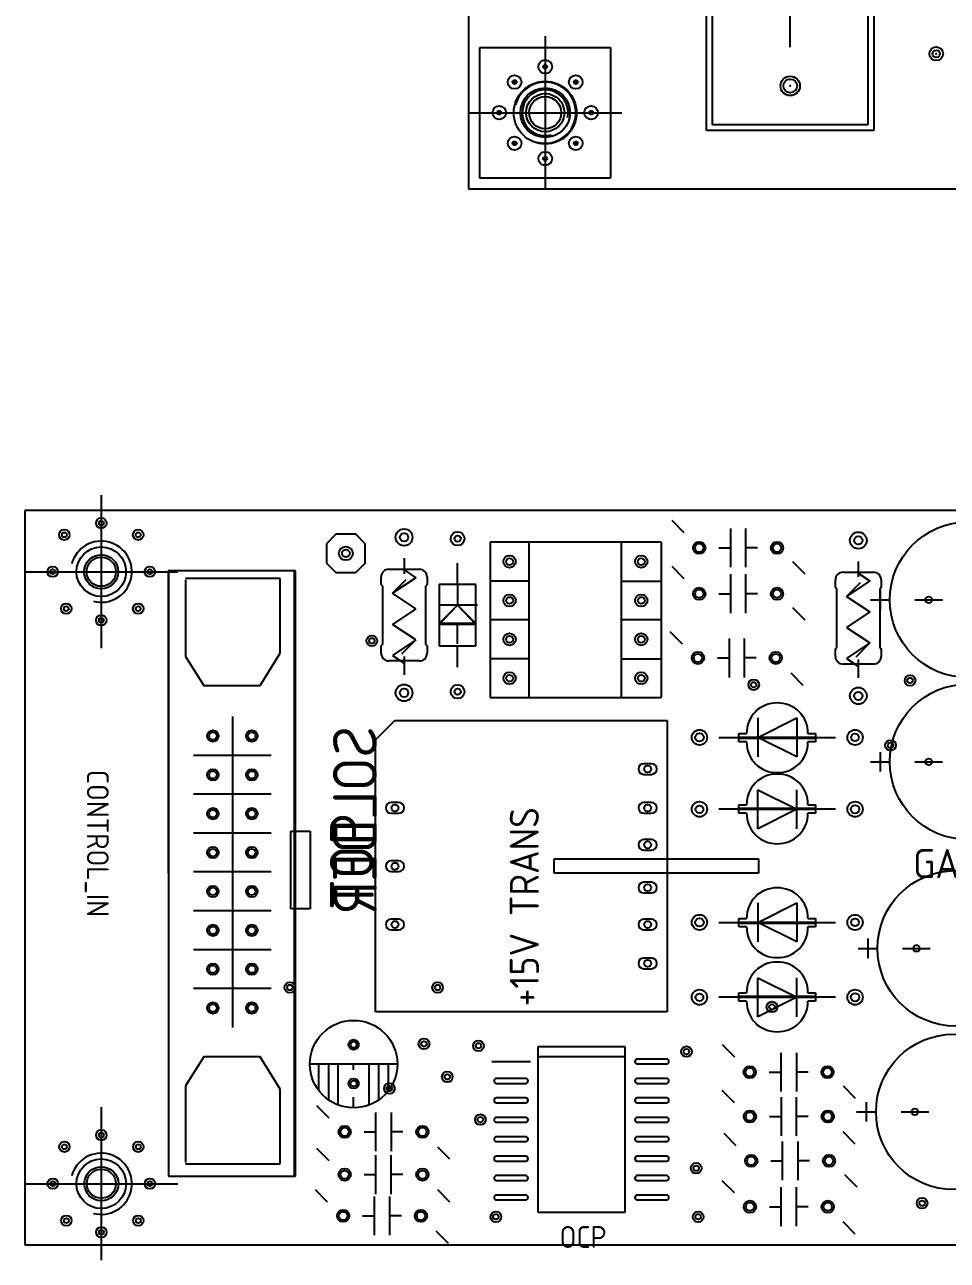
# Model space of a CAD drawing. Header units: millimetres. Extents: x 24815 to 36799, y -9299 to 5469.
# Drawn here: x 34530.1 to 34590.4, y 533.3 to 614 of the extents above; entities that cross this region are included whole.
import ezdxf

# ---------------------------------------------------------------- set-up
doc = ezdxf.new("R2010")
doc.units = ezdxf.units.MM
doc.linetypes.add('CENTER', pattern=[50.8, 31.75, -6.35, 6.35, -6.35])
doc.layers.add('CENTER', color=1, linetype='CENTER')
doc.layers.add('THIN', color=3, linetype='Continuous')
doc.styles.get("Standard").update_dxf_attribs({"font": 'ISOCP.SHX', "bigfont": 'WHGTXT.SHX'})

# ---------------------------------------------------------------- blocks, each defined once
blk = doc.blocks.new('GATE BOARD(S)')
for p, q in [((-11600.848, -15889.348), (-11719.838, -15889.348)), ((-11719.838, -15889.348), (-11719.838, -15937.337)), ((-11677.578, -15889.981), (-11676.779, -15890.78)), ((-11673.748, -15890.51), (-11673.748, -15893.05)), ((-11672.732, -15893.05), (-11672.732, -15890.51)), ((-11699.501, -15890.875), (-11700.136, -15891.51)), ((-11700.136, -15891.51), (-11700.136, -15892.78)), ((-11699.501, -15890.875), (-11698.231, -15890.875)), ((-11697.596, -15891.51), (-11698.231, -15890.875)), ((-11697.596, -15892.78), (-11697.596, -15891.51)), ((-11689.438, -15891.409), (-11689.438, -15901.569)), ((-11678.277, -15891.409), (-11689.438, -15891.409)), ((-11686.898, -15901.569), (-11686.898, -15891.409)), ((-11680.875, -15891.409), (-11680.875, -15901.569)), ((-11678.277, -15891.409), (-11678.277, -15901.569)), ((-11674.51, -15891.78), (-11673.748, -15891.78)), ((-11671.97, -15891.78), (-11672.732, -15891.78)), ((-11700.136, -15892.78), (-11699.501, -15893.415)), ((-11697.596, -15892.78), (-11698.231, -15893.415)), ((-11696.061, -15893.178), (-11694.062, -15893.178)), ((-11695.062, -15892.465), (-11695.062, -15893.478)), ((-11691.566, -15893.276), (-11691.566, -15892.776)), ((-11691.565, -15894.177), (-11691.565, -15892.878)), ((-11677.578, -15892.978), (-11676.779, -15893.778)), ((-11669.685, -15892.679), (-11668.886, -15893.478)), ((-11665.389, -15892.665), (-11665.389, -15893.678)), ((-11702.152, -15893.276), (-11710.471, -15893.276)), ((-11710.471, -15893.276), (-11710.447, -15932.845)), ((-11710.447, -15893.276), (-11710.447, -15932.845)), ((-11703.154, -15893.778), (-11709.348, -15893.778)), ((-11709.348, -15893.878), (-11709.348, -15898.873)), ((-11703.154, -15898.673), (-11703.154, -15893.778)), ((-11702.216, -15932.845), (-11702.216, -15893.276)), ((-11702.152, -15927.57), (-11702.152, -15893.276)), ((-11698.231, -15893.415), (-11699.501, -15893.415)), ((-11696.56, -15894.177), (-11696.56, -15893.678)), ((-11694.3, -15893.735), (-11695.824, -15894.751)), ((-11695.824, -15894.751), (-11694.924, -15893.852)), ((-11695.062, -15893.227), (-11694.3, -15893.735)), ((-11693.563, -15893.678), (-11693.563, -15894.177)), ((-11686.898, -15893.949), (-11689.438, -15893.949)), ((-11680.875, -15893.949), (-11678.279, -15893.949)), ((-11673.748, -15893.507), (-11673.748, -15896.047)), ((-11672.732, -15896.047), (-11672.732, -15893.507)), ((-11666.888, -15894.377), (-11666.888, -15893.878)), ((-11666.388, -15893.378), (-11664.39, -15893.378)), ((-11664.627, -15893.935), (-11666.151, -15894.951)), ((-11665.389, -15893.427), (-11664.627, -15893.935)), ((-11663.891, -15893.878), (-11663.891, -15894.377)), ((-11696.46, -15894.277), (-11696.56, -15894.177)), ((-11696.46, -15898.074), (-11696.46, -15894.277)), ((-11694.3, -15895.767), (-11695.824, -15894.751)), ((-11693.563, -15894.177), (-11693.663, -15894.277)), ((-11693.663, -15894.277), (-11693.663, -15898.074)), ((-11690.366, -15894.177), (-11692.764, -15894.177)), ((-11692.764, -15894.177), (-11692.764, -15898.174)), ((-11691.565, -15894.248), (-11691.565, -15895.518)), ((-11690.366, -15898.174), (-11690.366, -15894.177)), ((-11674.51, -15894.777), (-11673.748, -15894.777)), ((-11671.97, -15894.777), (-11672.732, -15894.777)), ((-11666.788, -15894.477), (-11666.888, -15894.377)), ((-11666.788, -15898.273), (-11666.788, -15894.477)), ((-11666.151, -15894.951), (-11665.252, -15894.052)), ((-11663.891, -15894.377), (-11663.991, -15894.477)), ((-11663.991, -15894.477), (-11663.991, -15898.273)), ((-11663.969, -15894.541), (-11663.969, -15895.811)), ((-11690.266, -15895.518), (-11692.764, -15895.518)), ((-11692.764, -15896.788), (-11691.565, -15895.518)), ((-11692.764, -15896.717), (-11691.565, -15895.518)), ((-11691.565, -15895.518), (-11690.366, -15896.788)), ((-11691.565, -15895.518), (-11690.366, -15896.717)), ((-11666.151, -15894.951), (-11664.627, -15895.967)), ((-11664.604, -15895.176), (-11663.334, -15895.176)), ((-11661.695, -15895.176), (-11659.892, -15895.176)), ((-11694.3, -15895.767), (-11695.824, -15896.783)), ((-11669.685, -15895.676), (-11668.886, -15896.475)), ((-11664.627, -15895.967), (-11666.151, -15896.983)), ((-11694.3, -15897.799), (-11695.824, -15896.783)), ((-11690.366, -15896.717), (-11692.764, -15896.717)), ((-11690.366, -15896.788), (-11692.764, -15896.788)), ((-11691.565, -15898.058), (-11691.565, -15896.788)), ((-11686.898, -15896.489), (-11689.438, -15896.489)), ((-11678.277, -15896.489), (-11680.875, -15896.489)), ((-11666.151, -15896.983), (-11664.627, -15897.999)), ((-11694.3, -15897.799), (-11695.824, -15898.815)), ((-11695.199, -15898.698), (-11694.3, -15897.799)), ((-11676.879, -15898.074), (-11677.678, -15897.274)), ((-11673.832, -15897.703), (-11673.832, -15900.243)), ((-11672.816, -15900.243), (-11672.816, -15897.703)), ((-11664.627, -15897.999), (-11666.151, -15899.015)), ((-11665.526, -15898.898), (-11664.627, -15897.999)), ((-11704.453, -15900.771), (-11703.154, -15898.673)), ((-11696.56, -15898.174), (-11696.46, -15898.074)), ((-11696.56, -15898.673), (-11696.56, -15898.174)), ((-11695.824, -15898.815), (-11695.062, -15899.323)), ((-11693.663, -15898.074), (-11693.563, -15898.174)), ((-11693.563, -15898.174), (-11693.563, -15898.673)), ((-11692.764, -15898.174), (-11690.366, -15898.174)), ((-11691.565, -15899.472), (-11691.565, -15898.174)), ((-11666.888, -15898.373), (-11666.788, -15898.273)), ((-11666.888, -15898.873), (-11666.888, -15898.373)), ((-11663.991, -15898.273), (-11663.891, -15898.373)), ((-11663.891, -15898.373), (-11663.891, -15898.873)), ((-11709.348, -15898.873), (-11708.149, -15900.771)), ((-11694.062, -15899.173), (-11696.061, -15899.173)), ((-11695.062, -15898.873), (-11695.062, -15900.085)), ((-11691.566, -15899.57), (-11691.566, -15899.07)), ((-11686.898, -15899.029), (-11689.438, -15899.029)), ((-11680.875, -15899.029), (-11678.279, -15899.029)), ((-11674.594, -15898.973), (-11673.832, -15898.973)), ((-11672.054, -15898.973), (-11672.816, -15898.973)), ((-11664.39, -15899.372), (-11666.388, -15899.372)), ((-11666.151, -15899.015), (-11665.389, -15899.523)), ((-11665.389, -15899.073), (-11665.389, -15900.285)), ((-11668.986, -15900.771), (-11669.785, -15899.972)), ((-11708.149, -15900.771), (-11704.453, -15900.771)), ((-11689.438, -15901.569), (-11678.277, -15901.569)), ((-11706.28, -15902.801), (-11706.28, -15923.125)), ((-11671.954, -15902.898), (-11671.954, -15905.438)), ((-11671.954, -15904.168), (-11669.414, -15902.898)), ((-11669.414, -15902.898), (-11669.414, -15905.438)), ((-11696.931, -15904.332), (-11695.661, -15903.062)), ((-11695.661, -15903.062), (-11677.881, -15903.062)), ((-11677.881, -15903.062), (-11677.881, -15922.112)), ((-11696.931, -15922.112), (-11696.931, -15904.332)), ((-11674.494, -15904.168), (-11671.954, -15904.168)), ((-11673.186, -15904.167), (-11673.186, -15903.917)), ((-11673.186, -15903.917), (-11672.686, -15903.917)), ((-11668.182, -15904.167), (-11673.186, -15904.167)), ((-11673.186, -15904.466), (-11673.186, -15904.216)), ((-11673.186, -15904.216), (-11668.182, -15904.216)), ((-11672.686, -15904.466), (-11673.186, -15904.466)), ((-11669.414, -15905.438), (-11671.954, -15904.168)), ((-11669.414, -15904.168), (-11666.874, -15904.168)), ((-11668.683, -15903.917), (-11668.182, -15903.917)), ((-11668.182, -15904.466), (-11668.683, -15904.466)), ((-11668.182, -15903.917), (-11668.182, -15904.167)), ((-11668.182, -15904.216), (-11668.182, -15904.466)), ((-11663.969, -15905.131), (-11663.969, -15906.401)), ((-11703.74, -15905.345), (-11708.82, -15905.345)), ((-11679.405, -15905.888), (-11679.405, -15905.888)), ((-11678.897, -15905.888), (-11679.405, -15905.888)), ((-11664.604, -15905.766), (-11663.334, -15905.766)), ((-11661.695, -15905.766), (-11659.892, -15905.766)), ((-11679.405, -15906.586), (-11678.897, -15906.586)), ((-11671.954, -15910.134), (-11671.954, -15907.594)), ((-11671.954, -15907.594), (-11669.414, -15908.864)), ((-11669.414, -15910.134), (-11669.414, -15907.594)), ((-11703.74, -15907.885), (-11708.82, -15907.885)), ((-11695.915, -15908.428), (-11695.915, -15908.428)), ((-11695.407, -15908.428), (-11695.915, -15908.428)), ((-11679.405, -15908.428), (-11679.405, -15908.428)), ((-11678.897, -15908.428), (-11679.405, -15908.428)), ((-11695.915, -15909.126), (-11695.407, -15909.126)), ((-11679.405, -15909.126), (-11678.897, -15909.126)), ((-11671.954, -15908.864), (-11674.494, -15908.864)), ((-11673.186, -15908.815), (-11673.186, -15908.565)), ((-11673.186, -15908.565), (-11672.686, -15908.565)), ((-11668.182, -15908.815), (-11673.186, -15908.815)), ((-11673.186, -15909.115), (-11673.186, -15908.864)), ((-11673.186, -15908.864), (-11668.182, -15908.864)), ((-11672.686, -15909.115), (-11673.186, -15909.115)), ((-11669.414, -15908.864), (-11671.954, -15910.134)), ((-11666.874, -15908.864), (-11669.414, -15908.864)), ((-11668.683, -15908.565), (-11668.182, -15908.565)), ((-11668.182, -15909.115), (-11668.683, -15909.115)), ((-11668.182, -15908.565), (-11668.182, -15908.815)), ((-11668.182, -15908.864), (-11668.182, -15909.115)), ((-11703.74, -15910.425), (-11708.82, -15910.425)), ((-11702.47, -15915.378), (-11702.47, -15910.298)), ((-11702.47, -15910.298), (-11701.2, -15910.298)), ((-11701.2, -15910.298), (-11701.2, -15915.378)), ((-11678.897, -15910.841), (-11679.405, -15910.841)), ((-11679.405, -15910.841), (-11679.405, -15910.841)), ((-11679.405, -15911.539), (-11678.897, -15911.539)), ((-11695.407, -15912.238), (-11695.915, -15912.238)), ((-11695.915, -15912.238), (-11695.915, -15912.238)), ((-11685.252, -15913.05), (-11685.252, -15912.098)), ((-11685.252, -15912.098), (-11671.917, -15912.098)), ((-11671.917, -15912.098), (-11671.917, -15913.05)), ((-11703.74, -15912.965), (-11708.82, -15912.965)), ((-11695.915, -15912.936), (-11695.407, -15912.936)), ((-11671.917, -15913.05), (-11685.252, -15913.05)), ((-11679.405, -15913.635), (-11679.405, -15913.635)), ((-11678.897, -15913.635), (-11679.405, -15913.635)), ((-11679.405, -15914.333), (-11678.897, -15914.333)), ((-11671.954, -15914.987), (-11671.954, -15917.527)), ((-11671.954, -15916.257), (-11669.414, -15914.987)), ((-11669.414, -15914.987), (-11669.414, -15917.527)), ((-11703.74, -15915.505), (-11708.82, -15915.505)), ((-11701.2, -15915.378), (-11702.47, -15915.378)), ((-11695.407, -15916.048), (-11695.915, -15916.048)), ((-11695.915, -15916.048), (-11695.915, -15916.048)), ((-11678.897, -15916.048), (-11679.405, -15916.048)), ((-11679.405, -15916.048), (-11679.405, -15916.048)), ((-11674.494, -15916.257), (-11671.954, -15916.257)), ((-11673.186, -15916.256), (-11673.186, -15916.006)), ((-11673.186, -15916.006), (-11672.686, -15916.006)), ((-11668.182, -15916.256), (-11673.186, -15916.256)), ((-11673.186, -15916.555), (-11673.186, -15916.305)), ((-11673.186, -15916.305), (-11668.182, -15916.305)), ((-11672.686, -15916.555), (-11673.186, -15916.555)), ((-11669.414, -15917.527), (-11671.954, -15916.257)), ((-11669.414, -15916.257), (-11666.874, -15916.257)), ((-11668.683, -15916.006), (-11668.182, -15916.006)), ((-11668.182, -15916.555), (-11668.683, -15916.555)), ((-11668.182, -15916.006), (-11668.182, -15916.256)), ((-11668.182, -15916.305), (-11668.182, -15916.555)), ((-11695.915, -15916.746), (-11695.407, -15916.746)), ((-11679.405, -15916.746), (-11678.897, -15916.746)), ((-11664.768, -15917.32), (-11664.768, -15918.59)), ((-11703.74, -15918.045), (-11708.82, -15918.045)), ((-11665.403, -15917.955), (-11664.133, -15917.955)), ((-11662.495, -15917.955), (-11660.691, -15917.955)), ((-11679.405, -15918.588), (-11679.405, -15918.588)), ((-11678.897, -15918.588), (-11679.405, -15918.588)), ((-11679.405, -15919.286), (-11678.897, -15919.286)), ((-11703.74, -15920.585), (-11708.82, -15920.585)), ((-11671.954, -15919.882), (-11669.414, -15921.152)), ((-11671.954, -15922.422), (-11671.954, -15919.882)), ((-11669.414, -15922.422), (-11669.414, -15919.882)), ((-11671.954, -15921.152), (-11674.494, -15921.152)), ((-11673.186, -15921.104), (-11673.186, -15920.854)), ((-11673.186, -15920.854), (-11672.686, -15920.854)), ((-11668.182, -15921.104), (-11673.186, -15921.104)), ((-11673.186, -15921.403), (-11673.186, -15921.153)), ((-11673.186, -15921.153), (-11668.182, -15921.153)), ((-11672.686, -15921.403), (-11673.186, -15921.403)), ((-11669.414, -15921.152), (-11671.954, -15922.422)), ((-11666.874, -15921.152), (-11669.414, -15921.152)), ((-11668.683, -15920.854), (-11668.182, -15920.854)), ((-11668.182, -15921.403), (-11668.683, -15921.403)), ((-11668.182, -15920.854), (-11668.182, -15921.104)), ((-11668.182, -15921.153), (-11668.182, -15921.403)), ((-11677.881, -15922.112), (-11696.931, -15922.112)), ((-11686.328, -15924.396), (-11686.328, -15935.191)), ((-11680.613, -15924.396), (-11686.328, -15924.396)), ((-11680.613, -15935.191), (-11680.613, -15924.396)), ((-11674.281, -15924.249), (-11673.482, -15925.048)), ((-11708.149, -15925.052), (-11709.348, -15926.95)), ((-11704.453, -15925.052), (-11708.149, -15925.052)), ((-11703.154, -15927.15), (-11704.453, -15925.052)), ((-11689.338, -15925.348), (-11686.798, -15925.348)), ((-11686.328, -15925.031), (-11680.613, -15925.031)), ((-11677.921, -15925.189), (-11679.826, -15925.189)), ((-11679.826, -15925.507), (-11677.921, -15925.507)), ((-11677.921, -15925.507), (-11677.921, -15925.507)), ((-11670.451, -15924.777), (-11670.451, -15927.317)), ((-11669.435, -15924.777), (-11669.435, -15927.317)), ((-11695.564, -15925.519), (-11701.152, -15925.519)), ((-11700.644, -15925.519), (-11700.644, -15927.17)), ((-11700.009, -15925.519), (-11700.009, -15927.805)), ((-11699.374, -15928.186), (-11699.374, -15925.519)), ((-11698.358, -15925.9), (-11698.358, -15925.519)), ((-11697.342, -15928.186), (-11697.342, -15925.519)), ((-11696.707, -15927.805), (-11696.707, -15925.519)), ((-11696.072, -15927.17), (-11696.072, -15925.519)), ((-11671.213, -15926.047), (-11670.451, -15926.047)), ((-11668.673, -15926.047), (-11669.435, -15926.047)), ((-11709.348, -15926.95), (-11709.348, -15931.945)), ((-11687.116, -15926.459), (-11689.021, -15926.459)), ((-11689.021, -15926.777), (-11687.116, -15926.777)), ((-11687.116, -15926.777), (-11687.116, -15926.777)), ((-11677.921, -15926.459), (-11679.826, -15926.459)), ((-11679.826, -15926.777), (-11677.921, -15926.777)), ((-11677.921, -15926.777), (-11677.921, -15926.777)), ((-11666.388, -15926.947), (-11665.589, -15927.746)), ((-11703.154, -15932.045), (-11703.154, -15927.15)), ((-11702.155, -15932.845), (-11702.152, -15927.57)), ((-11698.358, -15928.313), (-11698.358, -15927.678)), ((-11687.116, -15927.729), (-11689.021, -15927.729)), ((-11677.921, -15927.729), (-11679.826, -15927.729)), ((-11673.482, -15928.046), (-11674.281, -15927.246)), ((-11670.435, -15927.675), (-11670.435, -15930.215)), ((-11669.419, -15930.215), (-11669.419, -15927.675)), ((-11699.957, -15929.045), (-11700.756, -15928.245)), ((-11696.911, -15931.214), (-11696.911, -15928.674)), ((-11695.895, -15928.674), (-11695.895, -15931.214)), ((-11689.021, -15928.047), (-11687.116, -15928.047)), ((-11687.116, -15928.047), (-11687.116, -15928.047)), ((-11679.826, -15928.047), (-11677.921, -15928.047)), ((-11677.921, -15928.047), (-11677.921, -15928.047)), ((-11665.503, -15928.645), (-11664.233, -15928.645)), ((-11664.868, -15928.01), (-11664.868, -15929.28)), ((-11662.594, -15928.645), (-11660.791, -15928.645)), ((-11687.116, -15928.999), (-11689.021, -15928.999)), ((-11689.021, -15929.317), (-11687.116, -15929.317)), ((-11687.116, -15929.317), (-11687.116, -15929.317)), ((-11677.921, -15928.999), (-11679.826, -15928.999)), ((-11679.826, -15929.317), (-11677.921, -15929.317)), ((-11677.921, -15929.317), (-11677.921, -15929.317)), ((-11671.197, -15928.945), (-11670.435, -15928.945)), ((-11668.657, -15928.945), (-11669.419, -15928.945)), ((-11697.673, -15929.944), (-11696.911, -15929.944)), ((-11695.133, -15929.944), (-11695.895, -15929.944)), ((-11687.116, -15930.269), (-11689.021, -15930.269)), ((-11677.921, -15930.269), (-11679.826, -15930.269)), ((-11674.181, -15930.044), (-11673.382, -15930.843)), ((-11665.589, -15930.743), (-11666.388, -15929.944)), ((-11699.957, -15931.842), (-11700.756, -15931.043)), ((-11692.064, -15931.742), (-11692.864, -15930.943)), ((-11689.021, -15930.587), (-11687.116, -15930.587)), ((-11687.116, -15930.587), (-11687.116, -15930.587)), ((-11679.826, -15930.587), (-11677.921, -15930.587)), ((-11677.921, -15930.587), (-11677.921, -15930.587)), ((-11670.351, -15933.112), (-11670.351, -15930.572)), ((-11669.335, -15930.572), (-11669.335, -15933.112)), ((-11696.911, -15934.011), (-11696.911, -15931.471)), ((-11695.895, -15934.011), (-11695.895, -15931.471)), ((-11687.116, -15931.539), (-11689.021, -15931.539)), ((-11689.021, -15931.857), (-11687.116, -15931.857)), ((-11687.116, -15931.857), (-11687.116, -15931.857)), ((-11677.921, -15931.539), (-11679.826, -15931.539)), ((-11679.826, -15931.857), (-11677.921, -15931.857)), ((-11677.921, -15931.857), (-11677.921, -15931.857)), ((-11671.113, -15931.842), (-11670.351, -15931.842)), ((-11668.573, -15931.842), (-11669.335, -15931.842)), ((-11709.348, -15932.045), (-11703.154, -15932.045)), ((-11697.673, -15932.741), (-11696.911, -15932.741)), ((-11695.133, -15932.741), (-11695.895, -15932.741)), ((-11666.288, -15932.741), (-11665.489, -15933.54)), ((-11710.447, -15932.845), (-11702.155, -15932.845)), ((-11687.116, -15932.809), (-11689.021, -15932.809)), ((-11689.021, -15933.127), (-11687.116, -15933.127)), ((-11687.116, -15933.127), (-11687.116, -15933.127)), ((-11677.921, -15932.809), (-11679.826, -15932.809)), ((-11679.826, -15933.127), (-11677.921, -15933.127)), ((-11677.921, -15933.127), (-11677.921, -15933.127)), ((-11673.482, -15933.94), (-11674.281, -15933.141)), ((-11670.435, -15936.109), (-11670.435, -15933.569)), ((-11669.419, -15936.109), (-11669.419, -15933.569)), ((-11700.057, -15934.54), (-11700.856, -15933.74)), ((-11697.011, -15934.169), (-11697.011, -15936.709)), ((-11695.995, -15936.709), (-11695.995, -15934.169)), ((-11692.064, -15934.54), (-11692.864, -15933.74)), ((-11687.116, -15934.079), (-11689.021, -15934.079)), ((-11689.021, -15934.397), (-11687.116, -15934.397)), ((-11687.116, -15934.397), (-11687.116, -15934.397)), ((-11677.921, -15934.079), (-11679.826, -15934.079)), ((-11679.826, -15934.397), (-11677.921, -15934.397)), ((-11677.921, -15934.397), (-11677.921, -15934.397)), ((-11686.328, -15935.191), (-11680.613, -15935.191)), ((-11671.197, -15934.839), (-11670.435, -15934.839)), ((-11668.657, -15934.839), (-11669.419, -15934.839)), ((-11697.773, -15935.439), (-11697.011, -15935.439)), ((-11695.233, -15935.439), (-11695.995, -15935.439)), ((-11665.589, -15936.638), (-11666.388, -15935.838)), ((-11692.164, -15937.237), (-11692.963, -15936.438)), ((-11719.838, -15937.337), (-11600.848, -15937.337))]:
    blk.add_line(p, q)
for centre, radius in [((-11714.843, -15890.166), 0.343), ((-11717.256, -15890.928), 0.343), ((-11717.256, -15890.928), 0.159), ((-11714.843, -15890.166), 0.159), ((-11712.43, -15890.928), 0.343), ((-11712.43, -15890.928), 0.159), ((-11695.062, -15891.095), 0.55), ((-11691.565, -15891.18), 0.45), ((-11665.389, -15891.295), 0.55), ((-11658.254, -15895.176), 5.08), ((-11695.062, -15891.095), 0.275), ((-11691.565, -15891.18), 0.2), ((-11675.78, -15891.78), 0.4), ((-11675.78, -15891.78), 0.275), ((-11670.7, -15891.78), 0.4), ((-11670.7, -15891.78), 0.275), ((-11665.389, -15891.295), 0.275), ((-11714.843, -15893.341), 1.111), ((-11714.843, -15893.341), 0.953), ((-11698.866, -15892.145), 0.45), ((-11698.866, -15892.145), 0.25), ((-11688.168, -15892.679), 0.4), ((-11679.568, -15892.679), 0.4), ((-11718.018, -15893.341), 0.343), ((-11718.018, -15893.341), 0.159), ((-11711.668, -15893.341), 0.343), ((-11711.668, -15893.341), 0.159), ((-11688.168, -15892.679), 0.225), ((-11679.568, -15892.679), 0.225), ((-11688.168, -15895.219), 0.4), ((-11679.568, -15895.219), 0.4), ((-11675.78, -15894.777), 0.4), ((-11675.78, -15894.777), 0.275), ((-11670.7, -15894.777), 0.4), ((-11670.7, -15894.777), 0.275), ((-11717.129, -15895.754), 0.343), ((-11717.129, -15895.754), 0.159), ((-11712.43, -15895.754), 0.343), ((-11712.43, -15895.754), 0.159), ((-11688.168, -15895.219), 0.225), ((-11679.568, -15895.219), 0.225), ((-11660.794, -15895.176), 0.216), ((-11714.843, -15896.516), 0.343), ((-11714.843, -15896.516), 0.159), ((-11697.165, -15897.857), 0.349), ((-11697.165, -15897.857), 0.178), ((-11688.168, -15897.759), 0.4), ((-11688.168, -15897.759), 0.225), ((-11679.568, -15897.759), 0.4), ((-11679.568, -15897.759), 0.225), ((-11675.864, -15898.973), 0.4), ((-11675.864, -15898.973), 0.275), ((-11670.784, -15898.973), 0.4), ((-11670.784, -15898.973), 0.275), ((-11688.168, -15900.299), 0.4), ((-11688.168, -15900.299), 0.225), ((-11679.568, -15900.299), 0.4), ((-11679.568, -15900.299), 0.225), ((-11672.222, -15900.727), 0.349), ((-11662.011, -15900.448), 0.349), ((-11662.011, -15900.448), 0.178), ((-11695.062, -15901.255), 0.55), ((-11695.062, -15901.255), 0.275), ((-11691.565, -15901.18), 0.45), ((-11691.565, -15901.18), 0.2), ((-11672.222, -15900.727), 0.178), ((-11665.389, -15901.455), 0.55), ((-11665.389, -15901.455), 0.275), ((-11658.254, -15905.766), 5.08), ((-11707.55, -15904.075), 0.375), ((-11705.01, -15904.075), 0.375), ((-11675.764, -15904.168), 0.5), ((-11665.604, -15904.168), 0.5), ((-11707.55, -15904.075), 0.25), ((-11705.01, -15904.075), 0.25), ((-11675.764, -15904.168), 0.275), ((-11665.604, -15904.168), 0.25), ((-11663.281, -15904.689), 0.349), ((-11663.281, -15904.689), 0.178), ((-11679.151, -15906.237), 0.229), ((-11660.794, -15905.766), 0.216), ((-11707.55, -15906.615), 0.375), ((-11707.55, -15906.615), 0.25), ((-11705.01, -15906.615), 0.375), ((-11705.01, -15906.615), 0.25), ((-11695.661, -15908.777), 0.229), ((-11679.151, -15908.777), 0.229), ((-11675.764, -15908.864), 0.5), ((-11665.604, -15908.864), 0.5), ((-11707.55, -15909.155), 0.375), ((-11707.55, -15909.155), 0.25), ((-11705.01, -15909.155), 0.375), ((-11705.01, -15909.155), 0.25), ((-11675.764, -15908.864), 0.25), ((-11665.604, -15908.864), 0.275), ((-11679.151, -15911.19), 0.229), ((-11707.55, -15911.695), 0.375), ((-11707.55, -15911.695), 0.25), ((-11705.01, -15911.695), 0.375), ((-11705.01, -15911.695), 0.25), ((-11695.661, -15912.587), 0.229), ((-11659.053, -15917.955), 5.08), ((-11707.55, -15914.235), 0.375), ((-11707.55, -15914.235), 0.25), ((-11705.01, -15914.235), 0.375), ((-11705.01, -15914.235), 0.25), ((-11679.151, -15913.984), 0.229), ((-11675.764, -15916.257), 0.5), ((-11665.604, -15916.257), 0.5), ((-11707.55, -15916.775), 0.375), ((-11707.55, -15916.775), 0.25), ((-11705.01, -15916.775), 0.375), ((-11705.01, -15916.775), 0.25), ((-11695.661, -15916.397), 0.229), ((-11679.151, -15916.397), 0.229), ((-11675.764, -15916.257), 0.275), ((-11665.604, -15916.257), 0.25), ((-11661.593, -15917.955), 0.216), ((-11707.55, -15919.315), 0.375), ((-11705.01, -15919.315), 0.375), ((-11679.151, -15918.937), 0.229), ((-11707.55, -15919.315), 0.25), ((-11705.01, -15919.315), 0.25), ((-11702.524, -15920.514), 0.349), ((-11702.524, -15920.514), 0.178), ((-11692.872, -15920.514), 0.349), ((-11692.872, -15920.514), 0.178), ((-11675.764, -15921.152), 0.5), ((-11665.604, -15921.152), 0.5), ((-11675.764, -15921.152), 0.25), ((-11671.028, -15921.784), 0.349), ((-11665.604, -15921.152), 0.275), ((-11707.55, -15921.855), 0.375), ((-11707.55, -15921.855), 0.25), ((-11705.01, -15921.855), 0.375), ((-11705.01, -15921.855), 0.25), ((-11671.028, -15921.784), 0.178), ((-11698.358, -15925.519), 2.858), ((-11693.761, -15924.197), 0.349), ((-11659.153, -15928.645), 5.08), ((-11698.358, -15924.249), 0.33), ((-11698.358, -15924.249), 0.197), ((-11693.761, -15924.197), 0.178), ((-11690.205, -15924.324), 0.349), ((-11690.205, -15924.324), 0.178), ((-11676.616, -15924.705), 0.349), ((-11676.616, -15924.705), 0.178), ((-11692.237, -15926.356), 0.349), ((-11692.237, -15926.356), 0.178), ((-11672.483, -15926.047), 0.4), ((-11672.483, -15926.047), 0.275), ((-11667.403, -15926.047), 0.4), ((-11667.403, -15926.047), 0.275), ((-11698.358, -15926.789), 0.33), ((-11698.358, -15926.789), 0.197), ((-11696.022, -15927.118), 0.349), ((-11696.022, -15927.118), 0.178), ((-11672.467, -15928.945), 0.4), ((-11672.467, -15928.945), 0.275), ((-11667.387, -15928.945), 0.4), ((-11667.387, -15928.945), 0.275), ((-11661.693, -15928.645), 0.216), ((-11698.943, -15929.944), 0.4), ((-11693.863, -15929.944), 0.4), ((-11690.078, -15929.15), 0.349), ((-11690.078, -15929.15), 0.178), ((-11714.838, -15930.161), 0.343), ((-11714.838, -15930.161), 0.159), ((-11698.943, -15929.944), 0.275), ((-11693.863, -15929.944), 0.275), ((-11717.251, -15930.923), 0.343), ((-11717.251, -15930.923), 0.159), ((-11712.425, -15930.923), 0.343), ((-11712.425, -15930.923), 0.159), ((-11672.383, -15931.842), 0.4), ((-11672.383, -15931.842), 0.275), ((-11667.303, -15931.842), 0.4), ((-11667.303, -15931.842), 0.275), ((-11714.838, -15933.336), 1.111), ((-11714.838, -15933.336), 0.953), ((-11698.943, -15932.741), 0.4), ((-11698.943, -15932.741), 0.275), ((-11693.863, -15932.741), 0.4), ((-11693.863, -15932.741), 0.275), ((-11675.981, -15932.325), 0.349), ((-11675.981, -15932.325), 0.178), ((-11718.013, -15933.336), 0.343), ((-11718.013, -15933.336), 0.159), ((-11711.663, -15933.336), 0.343), ((-11711.663, -15933.336), 0.159), ((-11661.224, -15934.611), 0.349), ((-11699.043, -15935.439), 0.4), ((-11699.043, -15935.439), 0.275), ((-11693.963, -15935.439), 0.4), ((-11693.963, -15935.439), 0.275), ((-11689.062, -15935.5), 0.349), ((-11675.854, -15935.5), 0.349), ((-11672.467, -15934.839), 0.4), ((-11672.467, -15934.839), 0.275), ((-11667.387, -15934.839), 0.4), ((-11667.387, -15934.839), 0.275), ((-11661.224, -15934.611), 0.178), ((-11717.124, -15935.749), 0.343), ((-11717.124, -15935.749), 0.159), ((-11712.425, -15935.749), 0.343), ((-11712.425, -15935.749), 0.159), ((-11689.062, -15935.5), 0.178), ((-11675.854, -15935.5), 0.178), ((-11714.838, -15936.511), 0.343), ((-11714.838, -15936.511), 0.159)]:
    blk.add_circle(centre, radius)
for centre, radius, start, end in [((-11696.061, -15893.678), 0.5, 90, 180), ((-11694.062, -15893.678), 0.5, 0, 90), ((-11666.388, -15893.878), 0.5, 90, 180), ((-11664.39, -15893.878), 0.5, 0, 90), ((-11696.061, -15898.673), 0.5, 180, 270), ((-11694.062, -15898.673), 0.5, 270, 0), ((-11666.388, -15898.873), 0.5, 180, 270), ((-11664.39, -15898.873), 0.5, 270, 0), ((-11670.726, -15903.875), 1.96, 88.78744, 181.21256), ((-11670.643, -15903.875), 1.96, 358.78744, 91.21256), ((-11670.726, -15904.508), 1.96, 178.78744, 271.21256), ((-11670.643, -15904.508), 1.96, 268.78744, 1.21256), ((-11679.405, -15906.237), 0.349, 90, 270), ((-11678.897, -15906.237), 0.349, 270, 90), ((-11670.726, -15908.524), 1.96, 88.78744, 181.21256), ((-11670.643, -15908.524), 1.96, 358.78744, 91.21256), ((-11695.915, -15908.777), 0.349, 90, 270), ((-11695.407, -15908.777), 0.349, 270, 90), ((-11679.405, -15908.777), 0.349, 90, 270), ((-11678.897, -15908.777), 0.349, 270, 90), ((-11670.726, -15909.156), 1.96, 178.78744, 271.21256), ((-11670.643, -15909.156), 1.96, 268.78744, 1.21256), ((-11679.405, -15911.19), 0.349, 90, 270), ((-11678.897, -15911.19), 0.349, 270, 90), ((-11695.915, -15912.587), 0.349, 90, 270), ((-11695.407, -15912.587), 0.349, 270, 90), ((-11679.405, -15913.984), 0.349, 90, 270), ((-11678.897, -15913.984), 0.349, 270, 90), ((-11670.726, -15915.964), 1.96, 88.78744, 181.21256), ((-11670.643, -15915.964), 1.96, 358.78744, 91.21256), ((-11695.915, -15916.397), 0.349, 90, 270), ((-11695.407, -15916.397), 0.349, 270, 90), ((-11679.405, -15916.397), 0.349, 90, 270), ((-11678.897, -15916.397), 0.349, 270, 90), ((-11670.726, -15916.597), 1.96, 178.78744, 271.21256), ((-11670.643, -15916.597), 1.96, 268.78744, 1.21256), ((-11679.405, -15918.937), 0.349, 90, 270), ((-11678.897, -15918.937), 0.349, 270, 90), ((-11670.726, -15920.812), 1.96, 88.78744, 181.21256), ((-11670.643, -15920.812), 1.96, 358.78744, 91.21256), ((-11670.726, -15921.445), 1.96, 178.78744, 271.21256), ((-11670.643, -15921.445), 1.96, 268.78744, 1.21256), ((-11679.826, -15925.348), 0.159, 90, 270), ((-11677.921, -15925.348), 0.159, 270, 90), ((-11689.021, -15926.618), 0.159, 90, 270), ((-11687.116, -15926.618), 0.159, 270, 90), ((-11679.826, -15926.618), 0.159, 90, 270), ((-11677.921, -15926.618), 0.159, 270, 90), ((-11689.021, -15927.888), 0.159, 90, 270), ((-11687.116, -15927.888), 0.159, 270, 90), ((-11679.826, -15927.888), 0.159, 90, 270), ((-11677.921, -15927.888), 0.159, 270, 90), ((-11689.021, -15929.158), 0.159, 90, 270), ((-11687.116, -15929.158), 0.159, 270, 90), ((-11679.826, -15929.158), 0.159, 90, 270), ((-11677.921, -15929.158), 0.159, 270, 90), ((-11689.021, -15930.428), 0.159, 90, 270), ((-11687.116, -15930.428), 0.159, 270, 90), ((-11679.826, -15930.428), 0.159, 90, 270), ((-11677.921, -15930.428), 0.159, 270, 90), ((-11689.021, -15931.698), 0.159, 90, 270), ((-11687.116, -15931.698), 0.159, 270, 90), ((-11679.826, -15931.698), 0.159, 90, 270), ((-11677.921, -15931.698), 0.159, 270, 90), ((-11689.021, -15932.968), 0.159, 90, 270), ((-11687.116, -15932.968), 0.159, 270, 90), ((-11679.826, -15932.968), 0.159, 90, 270), ((-11677.921, -15932.968), 0.159, 270, 90), ((-11689.021, -15934.238), 0.159, 90, 270), ((-11687.116, -15934.238), 0.159, 270, 90), ((-11679.826, -15934.238), 0.159, 90, 270), ((-11677.921, -15934.238), 0.159, 270, 90)]:
    blk.add_arc(centre, radius, start, end)
at = {"text_generation_flag": 2}
blk.add_text('SOLDER', height=2.8575, rotation=90, dxfattribs=at).set_placement((-11696.845, -15903.45))
for s, height, rotation, p in [('CONTROL_IN', 1.4287, 270, (-11715.785, -15906.293)), ('TOP', 2.8575, 90, (-11697.044, -15915.456)), ('+15V TRANS ', 1.905, 90, (-11686.255, -15921.75))]:
    blk.add_text(s, height=height, rotation=rotation).set_placement(p)
for s, height, p in [('GATE_DRIVER_V6_REV1.0', 1.905, (-11661.804, -15913.368)), ('OCP', 1.4287, (-11684.909, -15937.533))]:
    blk.add_text(s, height=height).set_placement(p)
blk = doc.blocks.new('INRSH BOARD(S)')
for p, q in [((-12290.332, -15808.324), (-12290.332, -15666.336)), ((-12274.795, -15804.509), (-12274.795, -15750.407)), ((-12274.414, -15804.128), (-12274.414, -15750.788)), ((-12264.254, -15750.788), (-12264.254, -15804.128)), ((-12263.873, -15750.407), (-12263.873, -15804.509)), ((-12269.334, -15799.048), (-12269.334, -15785.713)), ((-12289.608, -15799.066), (-12281.069, -15799.066)), ((-12289.608, -15807.606), (-12289.608, -15799.066)), ((-12281.069, -15799.066), (-12281.069, -15807.606)), ((-12281.069, -15799.066), (-12281.069, -15799.066)), ((-12285.338, -15800.992), (-12285.338, -15805.68)), ((-12287.683, -15803.336), (-12282.994, -15803.336)), ((-12264.254, -15804.128), (-12274.414, -15804.128)), ((-12263.873, -15804.509), (-12274.795, -15804.509)), ((-12281.069, -15807.606), (-12289.608, -15807.606)), ((-12216.338, -15808.324), (-12290.332, -15808.324))]:
    blk.add_line(p, q)
for centre, radius in [((-12259.794, -15799.485), 0.445), ((-12259.794, -15799.485), 0.241), ((-12285.338, -15800.336), 0.445), ((-12285.338, -15800.336), 0.127), ((-12287.338, -15801.336), 0.445), ((-12283.339, -15801.336), 0.445), ((-12269.334, -15801.588), 0.635), ((-12269.334, -15801.588), 0.445), ((-12287.338, -15801.336), 0.127), ((-12285.338, -15803.336), 2.05), ((-12283.339, -15801.336), 0.127), ((-12285.338, -15803.336), 1.05), ((-12288.338, -15803.336), 0.445), ((-12288.338, -15803.336), 0.127), ((-12282.339, -15803.336), 0.445), ((-12282.339, -15803.336), 0.127), ((-12287.338, -15805.336), 0.445), ((-12283.339, -15805.336), 0.445), ((-12287.338, -15805.336), 0.127), ((-12285.338, -15806.336), 0.445), ((-12283.339, -15805.336), 0.127), ((-12285.338, -15806.336), 0.127)]:
    blk.add_circle(centre, radius)
at = {"color": 3}
blk.add_circle((-12285.338, -15803.336), 1.25, dxfattribs=at)
blk.add_arc((-12285.338, -15803.336), 1.5, 347.60909, 286.20813)
for p in [(-12259.794, -15799.485), (-12285.338, -15800.336), (-12287.338, -15801.336), (-12283.339, -15801.336), (-12269.334, -15801.588), (-12288.338, -15803.336), (-12285.338, -15803.336), (-12282.339, -15803.336), (-12287.338, -15805.336), (-12283.339, -15805.336), (-12285.338, -15806.336)]:
    blk.add_point(p)
blk = doc.blocks.new('A$C4C521A20')
for centre in [(-144, 369), (-173, 339), (-173, 299)]:
    blk.add_circle(centre, 1.621)
at = {"layer": 'CENTER'}
for p, q in [((-144, 374), (-144, 364)), ((-149, 369), (-139, 369)), ((-173, 344), (-173, 334)), ((-178, 339), (-168, 339)), ((-173, 304), (-173, 294)), ((-178, 299), (-168, 299))]:
    blk.add_line(p, q, dxfattribs=at)
at = {"layer": 'THIN'}
for centre in [(-144, 369), (-173, 339), (-173, 299)]:
    blk.add_arc(centre, 2, 255, 165, dxfattribs=at)
blk = doc.blocks.new('A$C55C54E2F')
for name, p in [('A$C4C521A20', (-145, -545)), ('INRSH BOARD(S)', (11996.338, 15627.336)), ('GATE BOARD(S)', (11396.843, 15687.341))]:
    blk.add_blockref(name, p)

msp = doc.modelspace()

# ---------------------------------------------------------------- block references
msp.add_blockref('A$C55C54E2F', (34853.123, 784.29))

doc.saveas('drawing.dxf')
